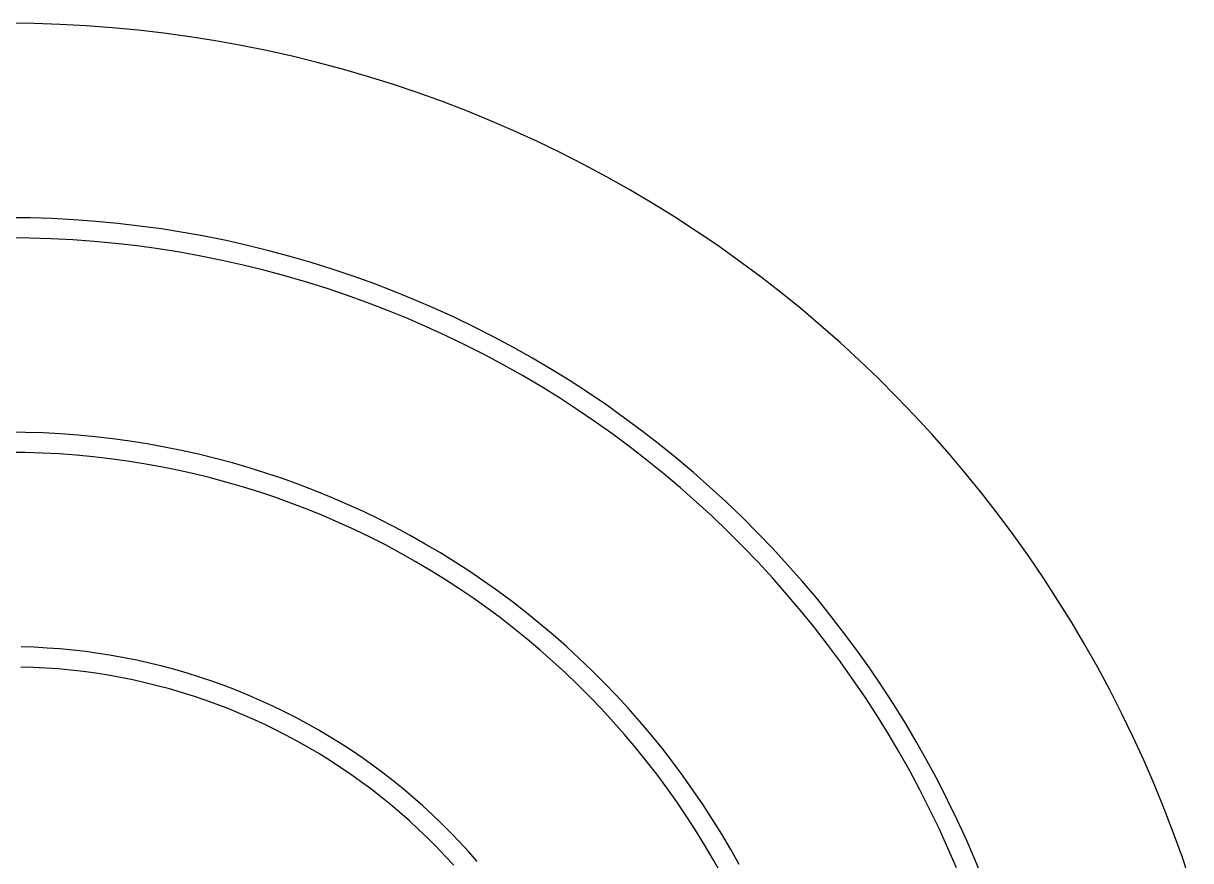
# Model space of a CAD drawing. Header units: metres. Extents: x 0.1 to 21.3, y -11.9 to -0.1.
# Drawn here: x 15.61 to 21.05, y -4 to -0.09 of the extents above; entities that cross this region are included whole.
import ezdxf

# ---------------------------------------------------------------- set-up
doc = ezdxf.new("R2010")
doc.units = ezdxf.units.M

msp = doc.modelspace()

# ---------------------------------------------------------------- linework, layer by layer
at = {"layer": 'GROUP2'}
for p, q in [((15.6586, -0.094), (15.5372, -0.0927)), ((15.7799, -0.0978), (15.6586, -0.094)), ((15.9011, -0.1042), (15.7799, -0.0978)), ((16.0222, -0.1131), (15.9011, -0.1042)), ((16.143, -0.1245), (16.0222, -0.1131)), ((16.2636, -0.1384), (16.143, -0.1245)), ((16.3838, -0.1549), (16.2636, -0.1384)), ((16.5037, -0.1739), (16.3838, -0.1549)), ((16.6231, -0.1954), (16.5037, -0.1739)), ((16.7421, -0.2194), (16.6231, -0.1954)), ((16.8606, -0.2459), (16.7421, -0.2194)), ((16.9784, -0.2748), (16.8606, -0.2459)), ((17.0957, -0.3062), (16.9784, -0.2748)), ((17.2122, -0.3401), (17.0957, -0.3062)), ((17.328, -0.3764), (17.2122, -0.3401)), ((17.4431, -0.4151), (17.328, -0.3764)), ((17.5573, -0.4562), (17.4431, -0.4151)), ((17.6706, -0.4997), (17.5573, -0.4562)), ((17.783, -0.5456), (17.6706, -0.4997)), ((17.8943, -0.5938), (17.783, -0.5456)), ((18.0047, -0.6443), (17.8943, -0.5938)), ((18.114, -0.6971), (18.0047, -0.6443)), ((18.2221, -0.7522), (18.114, -0.6971)), ((18.3291, -0.8096), (18.2221, -0.7522)), ((18.4348, -0.8691), (18.3291, -0.8096)), ((18.5393, -0.9309), (18.4348, -0.8691)), ((18.6424, -0.9949), (18.5393, -0.9309)), ((15.6396, -1.0001), (15.5372, -0.999)), ((15.742, -1.0033), (15.6396, -1.0001)), ((15.8442, -1.0087), (15.742, -1.0033)), ((15.9463, -1.0162), (15.8442, -1.0087)), ((16.0483, -1.0258), (15.9463, -1.0162)), ((16.15, -1.0376), (16.0483, -1.0258)), ((18.7442, -1.061), (18.6424, -0.9949)), ((16.2514, -1.0515), (16.15, -1.0376)), ((16.3525, -1.0675), (16.2514, -1.0515)), ((16.4533, -1.0856), (16.3525, -1.0675)), ((16.5537, -1.1059), (16.4533, -1.0856)), ((18.8446, -1.1292), (18.7442, -1.061)), ((15.6377, -1.0938), (15.5372, -1.0928)), ((15.738, -1.097), (15.6377, -1.0938)), ((15.8383, -1.1023), (15.738, -1.097)), ((15.9385, -1.1096), (15.8383, -1.1023)), ((16.0385, -1.1191), (15.9385, -1.1096)), ((16.1382, -1.1306), (16.0385, -1.1191)), ((16.2377, -1.1442), (16.1382, -1.1306)), ((16.6536, -1.1282), (16.5537, -1.1059)), ((16.753, -1.1526), (16.6536, -1.1282)), ((18.9435, -1.1995), (18.8446, -1.1292)), ((16.3369, -1.1599), (16.2377, -1.1442)), ((16.4358, -1.1777), (16.3369, -1.1599)), ((16.5342, -1.1976), (16.4358, -1.1777)), ((16.8519, -1.1791), (16.753, -1.1526)), ((16.9503, -1.2077), (16.8519, -1.1791)), ((16.6322, -1.2195), (16.5342, -1.1976)), ((16.7297, -1.2434), (16.6322, -1.2195)), ((16.8267, -1.2694), (16.7297, -1.2434)), ((17.048, -1.2383), (16.9503, -1.2077)), ((17.145, -1.271), (17.048, -1.2383)), ((19.041, -1.2719), (18.9435, -1.1995)), ((16.9232, -1.2975), (16.8267, -1.2694)), ((17.019, -1.3275), (16.9232, -1.2975)), ((17.2414, -1.3057), (17.145, -1.271)), ((17.3369, -1.3424), (17.2414, -1.3057)), ((19.1369, -1.3463), (19.041, -1.2719)), ((17.1142, -1.3595), (17.019, -1.3275)), ((17.2087, -1.3935), (17.1142, -1.3595)), ((17.4317, -1.381), (17.3369, -1.3424)), ((19.2312, -1.4227), (19.1369, -1.3463)), ((17.3024, -1.4295), (17.2087, -1.3935)), ((17.5257, -1.4217), (17.4317, -1.381)), ((17.3954, -1.4675), (17.3024, -1.4295)), ((17.4876, -1.5074), (17.3954, -1.4675)), ((17.6188, -1.4643), (17.5257, -1.4217)), ((17.711, -1.5089), (17.6188, -1.4643)), ((19.3239, -1.501), (19.2312, -1.4227)), ((17.5789, -1.5492), (17.4876, -1.5074)), ((17.8022, -1.5554), (17.711, -1.5089)), ((19.415, -1.5813), (19.3239, -1.501)), ((17.6693, -1.5929), (17.5789, -1.5492)), ((17.8925, -1.6038), (17.8022, -1.5554)), ((17.7588, -1.6385), (17.6693, -1.5929)), ((17.9817, -1.654), (17.8925, -1.6038)), ((19.5043, -1.6634), (19.415, -1.5813)), ((17.8473, -1.6859), (17.7588, -1.6385)), ((17.9348, -1.7352), (17.8473, -1.6859)), ((18.0698, -1.7061), (17.9817, -1.654)), ((19.5919, -1.7474), (19.5043, -1.6634)), ((18.0212, -1.7863), (17.9348, -1.7352)), ((18.1568, -1.7601), (18.0698, -1.7061)), ((18.1066, -1.8393), (18.0212, -1.7863)), ((18.2427, -1.8159), (18.1568, -1.7601)), ((19.6777, -1.8332), (19.5919, -1.7474)), ((18.1908, -1.894), (18.1066, -1.8393)), ((18.3274, -1.8734), (18.2427, -1.8159)), ((19.7617, -1.9208), (19.6777, -1.8332)), ((18.2739, -1.9504), (18.1908, -1.894)), ((18.4108, -1.9327), (18.3274, -1.8734)), ((18.3557, -2.0086), (18.2739, -1.9504)), ((18.493, -1.9938), (18.4108, -1.9327)), ((19.8439, -2.0102), (19.7617, -1.9208)), ((15.6187, -1.9999), (15.5372, -1.9991)), ((15.7001, -2.0025), (15.6187, -1.9999)), ((15.7814, -2.0068), (15.7001, -2.0025)), ((15.8626, -2.0127), (15.7814, -2.0068)), ((15.9437, -2.0204), (15.8626, -2.0127)), ((18.4364, -2.0685), (18.3557, -2.0086)), ((18.5739, -2.0565), (18.493, -1.9938)), ((19.9241, -2.1012), (19.8439, -2.0102)), ((16.0246, -2.0298), (15.9437, -2.0204)), ((16.1053, -2.0408), (16.0246, -2.0298)), ((16.1858, -2.0536), (16.1053, -2.0408)), ((16.2659, -2.068), (16.1858, -2.0536)), ((18.6535, -2.121), (18.5739, -2.0565)), ((15.6167, -2.0937), (15.5372, -2.0929)), ((15.6962, -2.0962), (15.6167, -2.0937)), ((15.7755, -2.1003), (15.6962, -2.0962)), ((15.8548, -2.1062), (15.7755, -2.1003)), ((15.9339, -2.1136), (15.8548, -2.1062)), ((16.0129, -2.1228), (15.9339, -2.1136)), ((16.3458, -2.0841), (16.2659, -2.068)), ((16.4252, -2.1018), (16.3458, -2.0841)), ((16.5043, -2.1213), (16.4252, -2.1018)), ((16.583, -2.1423), (16.5043, -2.1213)), ((18.5157, -2.13), (18.4364, -2.0685)), ((18.7317, -2.1871), (18.6535, -2.121)), ((20.0025, -2.1939), (19.9241, -2.1012)), ((16.0916, -2.1336), (16.0129, -2.1228)), ((16.1701, -2.146), (16.0916, -2.1336)), ((16.2484, -2.1601), (16.1701, -2.146)), ((16.3263, -2.1758), (16.2484, -2.1601)), ((16.4038, -2.1931), (16.3263, -2.1758)), ((16.6612, -2.1651), (16.583, -2.1423)), ((16.7389, -2.1894), (16.6612, -2.1651)), ((18.5937, -2.1932), (18.5157, -2.13)), ((16.481, -2.2121), (16.4038, -2.1931)), ((16.5578, -2.2327), (16.481, -2.2121)), ((16.8161, -2.2154), (16.7389, -2.1894)), ((16.8928, -2.243), (16.8161, -2.2154)), ((18.6705, -2.258), (18.5937, -2.1932)), ((18.8085, -2.2548), (18.7317, -2.1871)), ((20.0789, -2.2882), (20.0025, -2.1939)), ((16.6341, -2.2548), (16.5578, -2.2327)), ((16.71, -2.2786), (16.6341, -2.2548)), ((16.7853, -2.3039), (16.71, -2.2786)), ((16.9688, -2.2722), (16.8928, -2.243)), ((17.0442, -2.303), (16.9688, -2.2722)), ((18.7458, -2.3244), (18.6705, -2.258)), ((18.8839, -2.3241), (18.8085, -2.2548)), ((16.8601, -2.3309), (16.7853, -2.3039)), ((16.9343, -2.3594), (16.8601, -2.3309)), ((17.119, -2.3353), (17.0442, -2.303)), ((17.193, -2.3692), (17.119, -2.3353)), ((18.8197, -2.3924), (18.7458, -2.3244)), ((18.9578, -2.3949), (18.8839, -2.3241)), ((20.1533, -2.3841), (20.0789, -2.2882)), ((17.0079, -2.3894), (16.9343, -2.3594)), ((17.0808, -2.4209), (17.0079, -2.3894)), ((17.2663, -2.4047), (17.193, -2.3692)), ((18.8922, -2.4619), (18.8197, -2.3924)), ((20.2256, -2.4816), (20.1533, -2.3841)), ((17.1531, -2.454), (17.0808, -2.4209)), ((17.3389, -2.4416), (17.2663, -2.4047)), ((17.4107, -2.4801), (17.3389, -2.4416)), ((19.0302, -2.4673), (18.9578, -2.3949)), ((17.2246, -2.4886), (17.1531, -2.454)), ((17.2955, -2.5247), (17.2246, -2.4886)), ((17.4816, -2.5201), (17.4107, -2.4801)), ((18.9632, -2.5329), (18.8922, -2.4619)), ((19.1011, -2.5412), (19.0302, -2.4673)), ((20.2959, -2.5805), (20.2256, -2.4816)), ((17.3655, -2.5623), (17.2955, -2.5247)), ((17.5517, -2.5616), (17.4816, -2.5201)), ((19.0327, -2.6054), (18.9632, -2.5329)), ((19.1704, -2.6166), (19.1011, -2.5412)), ((17.4348, -2.6013), (17.3655, -2.5623)), ((17.5032, -2.6417), (17.4348, -2.6013)), ((17.621, -2.6045), (17.5517, -2.5616)), ((17.6893, -2.6488), (17.621, -2.6045)), ((19.1007, -2.6793), (19.0327, -2.6054)), ((20.3641, -2.6809), (20.2959, -2.5805)), ((17.5707, -2.6836), (17.5032, -2.6417)), ((17.7566, -2.6946), (17.6893, -2.6488)), ((19.2381, -2.6934), (19.1704, -2.6166)), ((17.6374, -2.7269), (17.5707, -2.6836)), ((17.823, -2.7418), (17.7566, -2.6946)), ((19.1671, -2.7547), (19.1007, -2.6793)), ((19.3042, -2.7716), (19.2381, -2.6934)), ((20.4302, -2.7827), (20.3641, -2.6809)), ((17.7031, -2.7716), (17.6374, -2.7269)), ((17.7679, -2.8176), (17.7031, -2.7716)), ((17.8884, -2.7903), (17.823, -2.7418)), ((19.2319, -2.8314), (19.1671, -2.7547)), ((19.3686, -2.8512), (19.3042, -2.7716)), ((17.8317, -2.865), (17.7679, -2.8176)), ((17.9528, -2.8403), (17.8884, -2.7903)), ((20.4942, -2.8858), (20.4302, -2.7827)), ((17.8945, -2.9137), (17.8317, -2.865)), ((18.0161, -2.8915), (17.9528, -2.8403)), ((19.2951, -2.9094), (19.2319, -2.8314)), ((19.4314, -2.9321), (19.3686, -2.8512)), ((17.9563, -2.9638), (17.8945, -2.9137)), ((18.0783, -2.9441), (18.0161, -2.8915)), ((19.3567, -2.9888), (19.2951, -2.9094)), ((19.4924, -3.0143), (19.4314, -2.9321)), ((20.556, -2.9903), (20.4942, -2.8858)), ((18.017, -3.0151), (17.9563, -2.9638)), ((18.1394, -2.998), (18.0783, -2.9441)), ((19.4166, -3.0694), (19.3567, -2.9888)), ((20.6156, -3.0961), (20.556, -2.9903)), ((15.6582, -3.0017), (15.5977, -2.9998)), ((15.7186, -3.0049), (15.6582, -3.0017)), ((15.779, -3.0093), (15.7186, -3.0049)), ((15.8392, -3.015), (15.779, -3.0093)), ((15.8993, -3.0219), (15.8392, -3.015)), ((15.9592, -3.0301), (15.8993, -3.0219)), ((16.019, -3.0396), (15.9592, -3.0301)), ((16.0785, -3.0503), (16.019, -3.0396)), ((18.0766, -3.0676), (18.017, -3.0151)), ((18.1993, -3.0531), (18.1394, -2.998)), ((19.5517, -3.0978), (19.4924, -3.0143)), ((15.6543, -3.0954), (15.5958, -3.0935)), ((15.7127, -3.0984), (15.6543, -3.0954)), ((15.7711, -3.1027), (15.7127, -3.0984)), ((16.1378, -3.0623), (16.0785, -3.0503)), ((16.1969, -3.0755), (16.1378, -3.0623)), ((16.2556, -3.0899), (16.1969, -3.0755)), ((16.3141, -3.1056), (16.2556, -3.0899)), ((18.1351, -3.1214), (18.0766, -3.0676)), ((18.2581, -3.1095), (18.1993, -3.0531)), ((19.4747, -3.1513), (19.4166, -3.0694)), ((19.6093, -3.1824), (19.5517, -3.0978)), ((20.6729, -3.203), (20.6156, -3.0961)), ((15.8294, -3.1082), (15.7711, -3.1027)), ((15.8875, -3.1149), (15.8294, -3.1082)), ((15.9455, -3.1229), (15.8875, -3.1149)), ((16.0034, -3.132), (15.9455, -3.1229)), ((16.061, -3.1424), (16.0034, -3.132)), ((16.1184, -3.154), (16.061, -3.1424)), ((16.1755, -3.1668), (16.1184, -3.154)), ((16.3722, -3.1224), (16.3141, -3.1056)), ((16.4299, -3.1405), (16.3722, -3.1224)), ((16.4873, -3.1598), (16.4299, -3.1405)), ((18.1925, -3.1764), (18.1351, -3.1214)), ((18.3157, -3.167), (18.2581, -3.1095)), ((19.5312, -3.2343), (19.4747, -3.1513)), ((16.2323, -3.1807), (16.1755, -3.1668)), ((16.2889, -3.1959), (16.2323, -3.1807)), ((16.3451, -3.2122), (16.2889, -3.1959)), ((16.5442, -3.1803), (16.4873, -3.1598)), ((16.6007, -3.202), (16.5442, -3.1803)), ((16.6567, -3.2249), (16.6007, -3.202)), ((18.2487, -3.2326), (18.1925, -3.1764)), ((18.372, -3.2258), (18.3157, -3.167)), ((19.665, -3.2683), (19.6093, -3.1824)), ((20.728, -3.3112), (20.6729, -3.203)), ((16.4009, -3.2297), (16.3451, -3.2122)), ((16.4564, -3.2484), (16.4009, -3.2297)), ((16.5115, -3.2682), (16.4564, -3.2484)), ((16.7122, -3.2489), (16.6567, -3.2249)), ((16.7672, -3.2741), (16.7122, -3.2489)), ((18.3037, -3.29), (18.2487, -3.2326)), ((18.4272, -3.2858), (18.372, -3.2258)), ((19.5859, -3.3186), (19.5312, -3.2343)), ((16.5661, -3.2892), (16.5115, -3.2682)), ((16.6203, -3.3113), (16.5661, -3.2892)), ((16.6741, -3.3345), (16.6203, -3.3113)), ((16.8217, -3.3004), (16.7672, -3.2741)), ((16.8756, -3.3279), (16.8217, -3.3004)), ((18.3575, -3.3485), (18.3037, -3.29)), ((18.481, -3.3469), (18.4272, -3.2858)), ((19.6388, -3.4039), (19.5859, -3.3186)), ((19.719, -3.3553), (19.665, -3.2683)), ((20.7808, -3.4204), (20.728, -3.3112)), ((16.7273, -3.3589), (16.6741, -3.3345)), ((16.78, -3.3844), (16.7273, -3.3589)), ((16.9289, -3.3565), (16.8756, -3.3279)), ((16.9816, -3.3862), (16.9289, -3.3565)), ((18.4101, -3.4081), (18.3575, -3.3485)), ((18.5336, -3.4091), (18.481, -3.3469)), ((19.7711, -3.4435), (19.719, -3.3553)), ((16.8321, -3.411), (16.78, -3.3844)), ((16.8837, -3.4386), (16.8321, -3.411)), ((17.0337, -3.417), (16.9816, -3.3862)), ((17.0851, -3.4488), (17.0337, -3.417)), ((18.4614, -3.4688), (18.4101, -3.4081)), ((18.5849, -3.4724), (18.5336, -3.4091)), ((19.6899, -3.4903), (19.6388, -3.4039)), ((20.8314, -3.5308), (20.7808, -3.4204)), ((16.9347, -3.4674), (16.8837, -3.4386)), ((16.9851, -3.4972), (16.9347, -3.4674)), ((17.1358, -3.4818), (17.0851, -3.4488)), ((17.1859, -3.5158), (17.1358, -3.4818)), ((18.5114, -3.5306), (18.4614, -3.4688)), ((18.6348, -3.5367), (18.5849, -3.4724)), ((19.8214, -3.5327), (19.7711, -3.4435)), ((17.0349, -3.528), (16.9851, -3.4972)), ((17.084, -3.5599), (17.0349, -3.528)), ((17.2352, -3.5509), (17.1859, -3.5158)), ((18.5601, -3.5934), (18.5114, -3.5306)), ((19.7392, -3.5778), (19.6899, -3.4903)), ((19.8698, -3.6229), (19.8214, -3.5327)), ((20.8796, -3.6422), (20.8314, -3.5308)), ((17.1324, -3.5928), (17.084, -3.5599)), ((17.2838, -3.5869), (17.2352, -3.5509)), ((17.3316, -3.624), (17.2838, -3.5869)), ((18.6833, -3.6021), (18.6348, -3.5367)), ((19.7867, -3.6663), (19.7392, -3.5778)), ((17.1801, -3.6267), (17.1324, -3.5928)), ((17.2271, -3.6616), (17.1801, -3.6267)), ((17.3786, -3.6621), (17.3316, -3.624)), ((18.6075, -3.6572), (18.5601, -3.5934)), ((18.7305, -3.6685), (18.6833, -3.6021)), ((19.9162, -3.7141), (19.8698, -3.6229)), ((20.9254, -3.7546), (20.8796, -3.6422)), ((17.2733, -3.6975), (17.2271, -3.6616)), ((17.3188, -3.7343), (17.2733, -3.6975)), ((17.4248, -3.7011), (17.3786, -3.6621)), ((18.6535, -3.722), (18.6075, -3.6572)), ((18.7763, -3.7359), (18.7305, -3.6685)), ((19.8323, -3.7558), (19.7867, -3.6663)), ((17.3635, -3.7721), (17.3188, -3.7343)), ((17.4702, -3.7411), (17.4248, -3.7011)), ((17.5147, -3.7821), (17.4702, -3.7411)), ((18.6982, -3.7877), (18.6535, -3.722)), ((18.8207, -3.8042), (18.7763, -3.7359)), ((19.9608, -3.8063), (19.9162, -3.7141)), ((17.4075, -3.8108), (17.3635, -3.7721)), ((17.5584, -3.824), (17.5147, -3.7821)), ((18.7415, -3.8544), (18.6982, -3.7877)), ((18.8636, -3.8734), (18.8207, -3.8042)), ((19.876, -3.8462), (19.8323, -3.7558)), ((20.0034, -3.8994), (19.9608, -3.8063)), ((20.9689, -3.8679), (20.9254, -3.7546)), ((17.4505, -3.8504), (17.4075, -3.8108)), ((17.4928, -3.891), (17.4505, -3.8504)), ((17.6012, -3.8667), (17.5584, -3.824)), ((18.7834, -3.922), (18.7415, -3.8544)), ((19.9178, -3.9376), (19.876, -3.8462)), ((17.5342, -3.9323), (17.4928, -3.891)), ((17.643, -3.9104), (17.6012, -3.8667)), ((17.684, -3.9549), (17.643, -3.9104)), ((18.905, -3.9435), (18.8636, -3.8734)), ((20.0441, -3.9934), (20.0034, -3.8994)), ((21.01, -3.9821), (20.9689, -3.8679)), ((17.5747, -3.9746), (17.5342, -3.9323)), ((17.724, -4.0003), (17.684, -3.9549)), ((18.8238, -3.9904), (18.7834, -3.922)), ((18.945, -4.0144), (18.905, -3.9435)), ((19.9577, -4.0297), (19.9178, -3.9376)), ((17.6143, -4.0177), (17.5747, -3.9746)), ((18.8629, -4.0596), (18.8238, -3.9904)), ((20.0828, -4.0882), (20.0441, -3.9934)), ((21.0488, -4.0971), (21.01, -3.9821))]:
    msp.add_line(p, q, dxfattribs=at)

doc.saveas('drawing.dxf')
